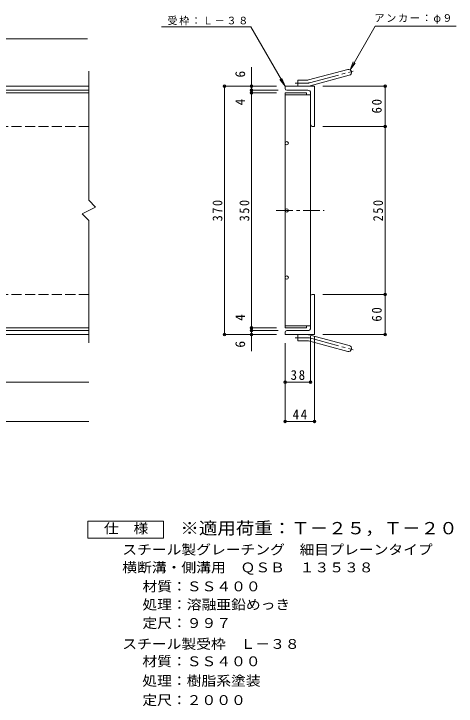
# Model space of a CAD drawing. Units: millimetres, scale not verified. Extents: x -866 to 872, y -687 to 597.
# Drawn here: x 214 to 872, y -543 to 488 of the extents above; entities that cross this region are included whole.
import ezdxf
from ezdxf.enums import TextEntityAlignment as Align

# ---------------------------------------------------------------- set-up
doc = ezdxf.new("R2010")
doc.units = ezdxf.units.MM
doc.header["$LTSCALE"] = 5
doc.header["$PDMODE"] = 32
doc.header["$PDSIZE"] = 4
for name, pattern in [('CHAIN1', [8, 5, -1, 1, -1]), ('CHAIN2', [12, 9, -1, 1, -1]), ('DASHED3', [4, 3, -1])]:
    doc.linetypes.add(name, pattern=pattern)
for name, color, linetype, lineweight in [('A-1_ピット', 2, 'Continuous', 9), ('A-2_蓋', 3, 'Continuous', 9), ('A-4_寸法', 7, 'Continuous', 9), ('A-5_仕様文', 7, 'Continuous', 9), ('F-4_F-4ﾚｲﾔ', 2, 'Continuous', 9)]:
    doc.layers.add(name, color=color, linetype=linetype, lineweight=lineweight)
doc.layers.add('F-5_F-5ﾚｲﾔ', color=2, linetype='Continuous')
doc.styles.add('ＭＳ ゴシック', font='')
doc.styles.get('ＭＳ ゴシック').set_extended_font_data('MS Gothic')

msp = doc.modelspace()

# ---------------------------------------------------------------- linework, layer by layer
at = {"layer": 'A-1_ピット'}
for p, q in [((325.324, 402.369), (325.324, 210.202)), ((652.361, 389.509), (710.552, 405.101)), ((654.69, 380.816), (712.881, 396.408)), ((636.216, 380.202), (636.216, 389.202)), ((650.031, 389.202), (636.216, 389.202)), ((325.324, 380.202), (-825.216, 380.202)), ((325.324, 374.202), (-825.216, 374.202)), ((617.216, 376.702), (617.216, 380.202)), ((661.216, 380.202), (617.216, 380.202)), ((651.216, 374.202), (619.716, 374.202)), ((661.216, 380.202), (661.216, 320.202)), ((655.216, 370.202), (655.216, 322.702)), ((657.716, 320.202), (661.216, 320.202)), ((315.324, 190.203), (325.324, 180.203)), ((325.324, 180.202), (325.324, -2.202)), ((655.216, 20.203), (655.216, 67.703)), ((657.716, 70.203), (661.216, 70.203)), ((661.216, 70.203), (661.216, 10.203)), ((325.324, 16.203), (-825.216, 16.203)), ((617.216, 13.703), (617.216, 10.203)), ((651.216, 16.203), (619.716, 16.203)), ((325.324, 10.203), (-825.216, 10.203)), ((661.216, 10.203), (617.216, 10.203)), ((636.216, 10.203), (636.216, 1.203)), ((650.031, 1.203), (636.216, 1.203)), ((652.361, 0.896), (710.552, -14.696)), ((654.69, 9.589), (712.881, -6.003))]:
    msp.add_line(p, q, dxfattribs=at)
at = {"layer": 'A-1_ピット', "linetype": 'CHAIN2'}
for p, q in [((653.525, 385.162), (718.692, 402.624)), ((650.031, 384.702), (632.411, 384.702)), ((650.031, 5.703), (632.411, 5.703)), ((653.525, 5.243), (718.692, -12.219))]:
    msp.add_line(p, q, dxfattribs=at)
at = {"layer": 'A-1_ピット', "linetype": 'DASHED3'}
for p, q in [((325.324, 320.203), (-825.216, 320.203)), ((325.324, 70.202), (-825.216, 70.202))]:
    msp.add_line(p, q, dxfattribs=at)
at = {"layer": 'A-1_ピット'}
msp.add_lwpolyline([(325.324, 210.202), (335.324, 200.203), (315.324, 190.203)], dxfattribs=at)
for centre, radius, start, end in [((711.716, 400.755), 4.5, 285.00014, 104.99991), ((650.031, 398.203), 9, 270, 285.00002), ((619.716, 376.702), 2.5, 180, 270), ((650.031, 398.203), 18, 270, 285), ((651.216, 370.202), 4, 0, 90), ((657.716, 322.702), 2.5, 180, 270), ((657.716, 67.703), 2.5, 90, 180), ((619.716, 13.703), 2.5, 90, 180), ((651.216, 20.203), 4, 270, 0), ((650.031, -7.798), 18, 75, 90), ((650.031, -7.798), 9, 74.99998, 90), ((711.716, -10.35), 4.5, 255.00009, 74.99986)]:
    msp.add_arc(centre, radius, start, end, dxfattribs=at)
at = {"layer": 'A-1_ピット', "linetype": 'CHAIN2'}
for centre, start, end in [((650.031, 398.202), 270, 284.99995), ((650.031, -7.797), 75.00005, 90)]:
    msp.add_arc(centre, 13.5, start, end, dxfattribs=at)
at = {"layer": 'A-2_蓋'}
for p, q in [((176.284, 370.202), (325.324, 370.202)), ((617.216, 370.202), (617.216, 20.203)), ((617.216, 370.202), (649.216, 370.202)), ((617.216, 367.203), (655.216, 367.203)), ((649.216, 370.202), (649.216, 367.203)), ((655.216, 367.203), (655.216, 23.203)), ((617.216, 23.203), (655.216, 23.203)), ((649.216, 23.203), (649.216, 20.203)), ((176.284, 20.202), (325.324, 20.202)), ((617.216, 20.203), (649.216, 20.203))]:
    msp.add_line(p, q, dxfattribs=at)
at = {"layer": 'A-2_蓋', "linetype": 'CHAIN1'}
msp.add_line((604.07, 195.203), (675.356, 195.203), dxfattribs=at)
at = {"layer": 'A-2_蓋'}
for centre in [(619.716, 295.202), (619.716, 195.202), (619.716, 95.202)]:
    msp.add_circle(centre, 2.5, dxfattribs=at)
at = {"layer": 'A-4_寸法'}
for p, q in [((433.375, 468.654), (566.149, 468.654)), ((617.216, 380.202), (566.149, 468.654)), ((713.966, 404.652), (751.422, 469.527)), ((-825.216, 450.802), (323.284, 450.802)), ((713.966, 404.652), (718.75, 416.2)), ((713.966, 404.652), (721.576, 414.569)), ((567.216, -14.632), (567.216, 408.247)), ((617.216, 380.202), (612.433, 391.751)), ((617.216, 380.202), (609.607, 390.119)), ((604.716, 380.202), (525.716, 380.202)), ((527.216, 10.203), (527.216, 380.202)), ((607.216, 374.202), (565.716, 374.202)), ((673.716, 380.202), (767.716, 380.202)), ((766.216, 10.203), (766.216, 380.202)), ((604.716, 370.202), (565.716, 370.202)), ((673.716, 320.202), (767.716, 320.202)), ((673.716, 70.203), (767.716, 70.203)), ((604.716, 20.203), (565.716, 20.203)), ((607.216, 16.203), (565.716, 16.203)), ((604.716, 10.203), (525.716, 10.203)), ((655.216, 7.703), (655.216, -61.898)), ((661.216, 7.703), (661.216, -120.398)), ((673.716, 10.203), (767.716, 10.203)), ((617.216, -2.297), (617.216, -120.398)), ((-865.628, -60.398), (325.324, -60.398)), ((617.216, -60.398), (655.216, -60.398)), ((-825.216, -118.898), (325.324, -118.898)), ((661.216, -118.898), (617.216, -118.898))]:
    msp.add_line(p, q, dxfattribs=at)
for p in [(527.216, 380.202), (567.216, 380.202), (766.216, 380.202), (567.216, 374.202), (567.216, 370.202), (766.216, 320.202), (766.216, 70.203), (567.216, 20.203), (527.216, 10.203), (567.216, 16.203), (567.216, 10.203), (766.216, 10.203), (617.216, -60.398), (655.216, -60.398), (617.216, -118.898), (661.216, -118.898)]:
    msp.add_point(p, dxfattribs=at)
at = {"layer": 'A-5_仕様文'}
msp.add_line((751.422, 469.527), (871.855, 469.527), dxfattribs=at)
at = {"layer": 'F-4_F-4ﾚｲﾔ'}
msp.add_lwpolyline([(324.008, -292.608), (324.008, -267.608), (436.508, -267.608), (436.508, -292.608)], close=True, dxfattribs=at)

# ---------------------------------------------------------------- texts
at = {"layer": 'A-4_寸法', "color": 2, "style": 'ＭＳ ゴシック'}
for s, p in [('6', (562.216, 393.088)), ('4', (562.216, 351.53)), ('4', (562.216, 30.707)), ('6', (562.216, -9.114))]:
    msp.add_text(s, height=14.66, rotation=90, dxfattribs=at).set_placement(p, align=Align.BOTTOM_LEFT)
at = {"layer": 'A-4_寸法', "char_height": 11, "attachment_point": 7, "style": 'ＭＳ ゴシック'}
for s, insert in [('\\T1.17;受枠：Ｌ－３８', (442.266, 471.004)), ('\\T1.17;アンカー：φ９', (750.233, 473.078))]:
    msp.add_mtext(s, dxfattribs=dict(at, insert=insert))
at = {"layer": 'A-4_寸法', "color": 2, "char_height": 14.66, "attachment_point": 7, "rotation": 90, "style": 'ＭＳ ゴシック'}
for s, insert in [('\\T1.27;\\W0.95;60', (761.216, 339.577)), ('\\T1.27;\\W0.9;370', (524.216, 178.952)), ('\\T1.27;\\W0.9;350', (564.216, 178.953)), ('\\T1.27;\\W0.9;250', (763.216, 178.953)), ('\\T1.27;\\W0.95;60', (761.216, 29.578))]:
    msp.add_mtext(s, dxfattribs=dict(at, insert=insert))
at = {"layer": 'A-4_寸法', "color": 2, "char_height": 14.66, "attachment_point": 7, "style": 'ＭＳ ゴシック'}
for s, insert in [('\\T1.27;\\W0.95;38', (625.591, -57.398)), ('\\T1.27;\\W0.95;44', (628.591, -115.898))]:
    msp.add_mtext(s, dxfattribs=dict(at, insert=insert))
at = {"layer": 'F-4_F-4ﾚｲﾔ', "style": 'ＭＳ ゴシック', "width": 1.1}
for s, p in [('仕\u3000様', (347.758, -290.108)), ('スチール製グレーチング\u3000細目プレーンタイプ', (375.053, -321.568)), ('横断溝・側溝用\u3000ＱＳＢ\u3000１３５３８', (375.053, -348.126)), ('材質：ＳＳ４００', (405.029, -376.343)), ('処理：溶融亜鉛めっき', (405.029, -403.397)), ('定尺：９９７', (405.029, -430.933)), ('スチール製受枠\u3000Ｌ－３８', (375.065, -462.076)), ('処理：樹脂系塗装', (404.917, -516.966))]:
    msp.add_text(s, height=14.66, dxfattribs=at).set_placement(p, align=Align.BOTTOM_LEFT)
at = {"layer": 'F-5_F-5ﾚｲﾔ', "color": 3, "style": 'ＭＳ ゴシック', "width": 1.1}
msp.add_text('※適用荷重：Ｔ－２５，Ｔ－２０', height=18.33, dxfattribs=at).set_placement((461.508, -292.608), align=Align.BOTTOM_LEFT)
at = {"layer": 'F-5_F-5ﾚｲﾔ', "style": 'ＭＳ ゴシック', "width": 1.1}
for s, p in [('材質：ＳＳ４００', (404.917, -487.884)), ('定尺：２０００', (404.917, -545.662))]:
    msp.add_text(s, height=14.66, dxfattribs=at).set_placement(p, align=Align.BOTTOM_LEFT)

doc.saveas('drawing.dxf')
